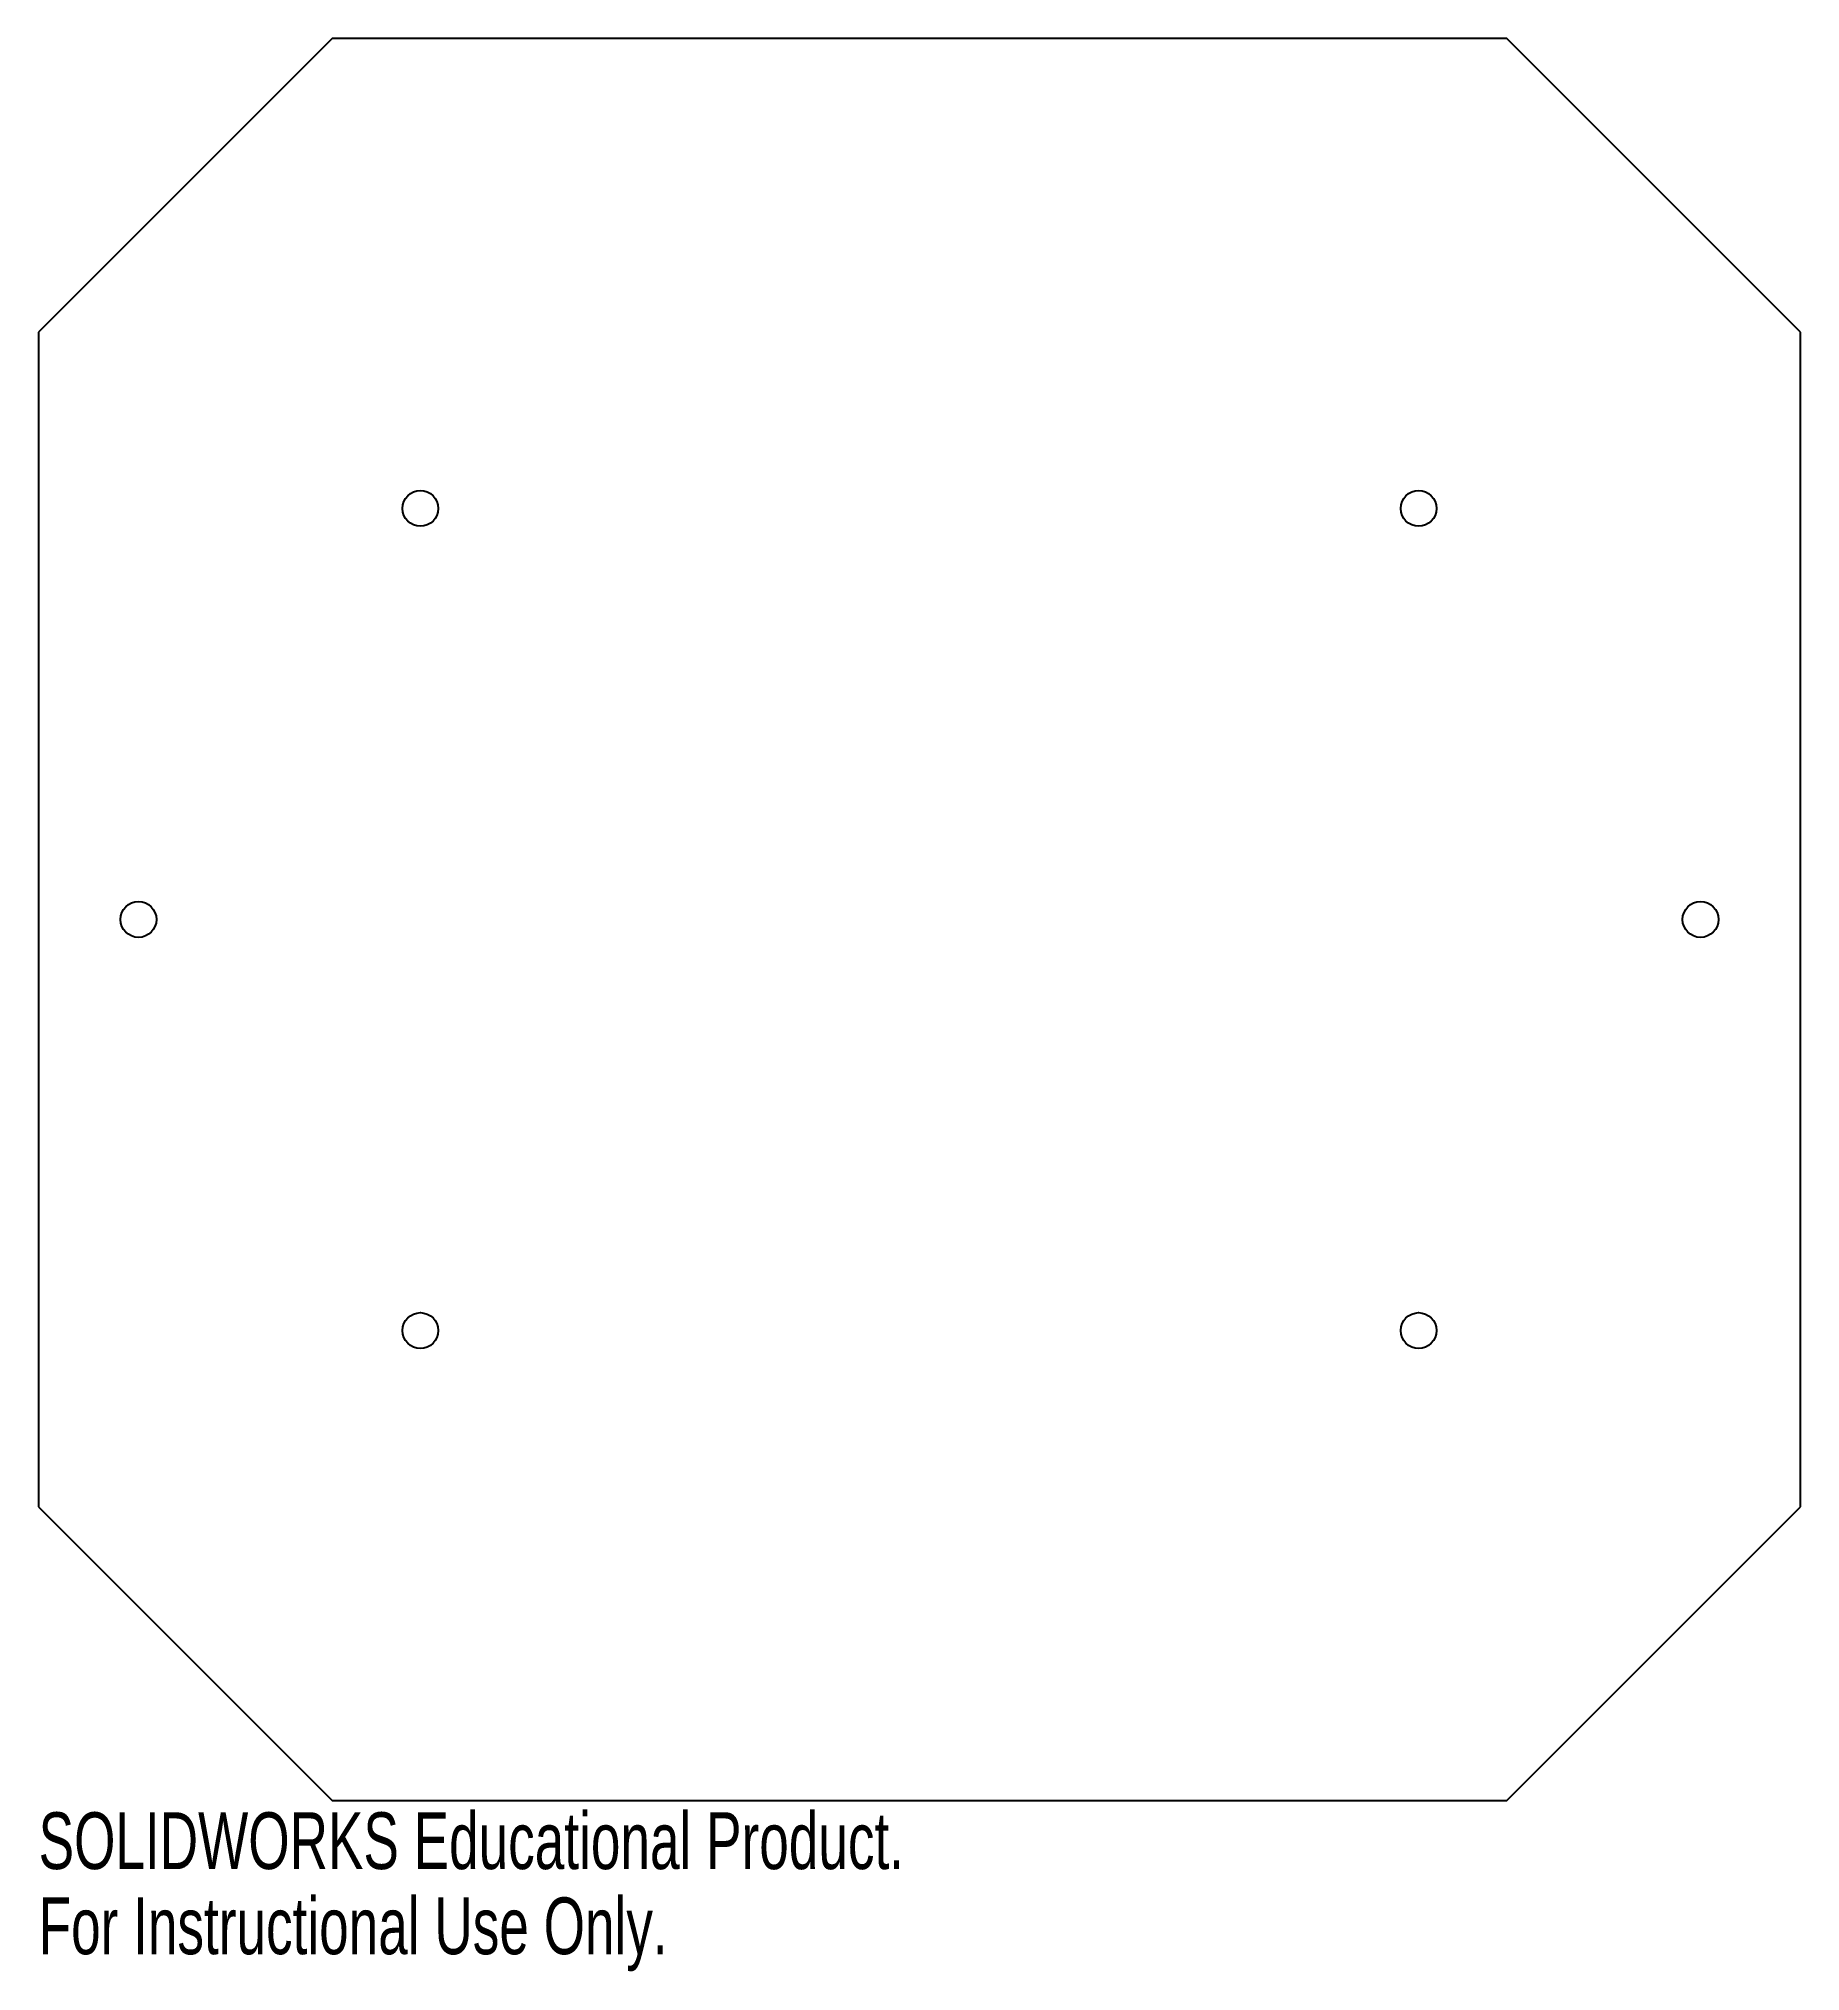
# Model space of a CAD drawing. Header units: inches. Extents: x -2.95 to 2.95, y -3.53 to 2.95.
import ezdxf

# ---------------------------------------------------------------- set-up
doc = ezdxf.new("R2010")
doc.units = ezdxf.units.IN
doc.header["$MEASUREMENT"] = 0
doc.styles.add('SLDTEXTSTYLE0', font='TXT', dxfattribs={"width": 0.7})

msp = doc.modelspace()

# ---------------------------------------------------------------- linework, layer by layer
at = {"color": 7, "linetype": 'Continuous', "lineweight": 25}
for p, q in [((-1.9685, 2.9528), (-2.9528, 1.9685)), ((1.9685, 2.9528), (-1.9685, 2.9528)), ((2.9528, 1.9685), (1.9685, 2.9528)), ((-2.9528, 1.9685), (-2.9528, -1.9685)), ((2.9528, -1.9685), (2.9528, 1.9685)), ((-2.9528, -1.9685), (-1.9685, -2.9528)), ((1.9685, -2.9528), (2.9528, -1.9685)), ((-1.9685, -2.9528), (1.9685, -2.9528))]:
    msp.add_line(p, q, dxfattribs=at)
for centre in [(-1.6732, 1.378), (1.6732, 1.378), (-2.6181, 0), (2.6181, 0), (-1.6732, -1.378), (1.6732, -1.378)]:
    msp.add_circle(centre, 0.06, dxfattribs=at)

# ---------------------------------------------------------------- texts
at = {"color": 7, "linetype": 'Continuous', "char_height": 0.1903, "attachment_point": 1, "style": 'SLDTEXTSTYLE0'}
for s, insert in [('SOLIDWORKS Educational Product.', (-2.9528, -2.9929)), ('For Instructional Use Only.', (-2.9528, -3.2783))]:
    msp.add_mtext(s, dxfattribs=dict(at, insert=insert))

doc.saveas('drawing.dxf')
